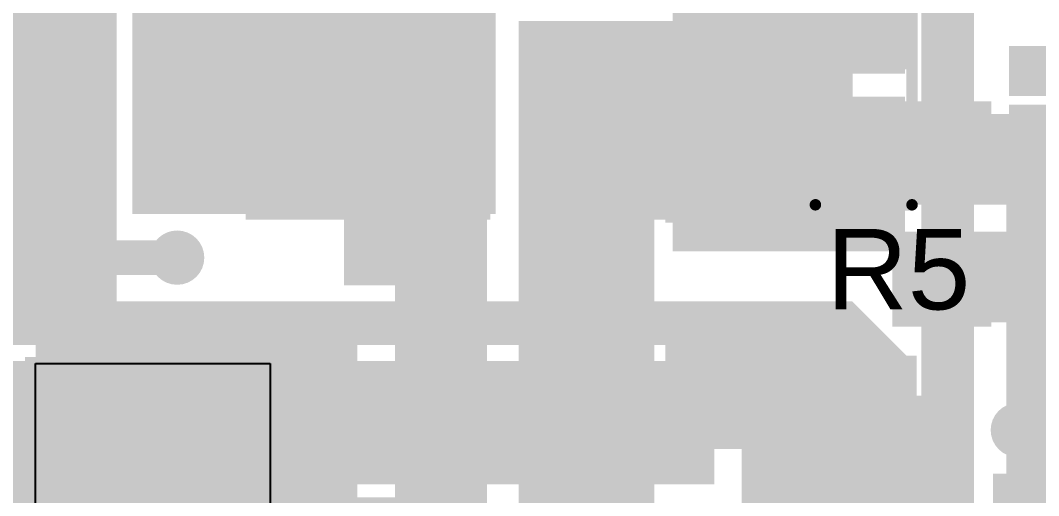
# Model space of a CAD drawing. Header units: millimetres. Extents: x -35.7 to 35.7, y -3.2 to 68.2.
# Drawn here: x -18.96 to -7.72, y 53.56 to 58.81 of the extents above; entities that cross this region are included whole.
import ezdxf

# ---------------------------------------------------------------- set-up
doc = ezdxf.new("R2010")
doc.units = ezdxf.units.MM
for name, color, linetype in [('BottomLayer', 5, 'Continuous'), ('BottomPaste', 16, 'Continuous'), ('BottomSolder', 6, 'Continuous'), ('Mechanical2', 216, 'Continuous'), ('TopLayer', 1, 'Continuous'), ('TopOverlay', 2, 'Continuous'), ('TopPaste', 8, 'Continuous'), ('TopSolder', 216, 'Continuous'), ('ViaHoleLayer', 16, 'Continuous')]:
    doc.layers.add(name, color=color, linetype=linetype)
doc.styles.add('Arial', font='', dxfattribs={"height": 0.2})
doc.styles.get('Arial').set_extended_font_data('Arial')

# ---------------------------------------------------------------- blocks, each defined once
blk = doc.blocks.new('R__0603_B_1')
at = {"layer": 'BottomLayer'}
for points in [[(-1.143, -0.4445), (-1.143, 0.4445), (-0.381, 0.4445), (-0.381, -0.4445)], [(0.381, -0.4445), (0.381, 0.4445), (1.143, 0.4445), (1.143, -0.4445)]]:
    blk.add_hatch(color=5, dxfattribs=at).paths.add_polyline_path(points)
at = {"layer": 'BottomPaste'}
for points in [[(-1.143, -0.4445), (-1.143, 0.4445), (-0.381, 0.4445), (-0.381, -0.4445)], [(0.381, -0.4445), (0.381, 0.4445), (1.143, 0.4445), (1.143, -0.4445)]]:
    blk.add_hatch(color=16, dxfattribs=at).paths.add_polyline_path(points)
at = {"layer": 'BottomSolder'}
for points in [[(-1.2446, -0.5461), (-1.2446, 0.5461), (-0.2794, 0.5461), (-0.2794, -0.5461)], [(0.2794, -0.5461), (0.2794, 0.5461), (1.2446, 0.5461), (1.2446, -0.5461)]]:
    blk.add_hatch(color=6, dxfattribs=at).paths.add_polyline_path(points)
blk = doc.blocks.new('C___0402_B_3')
at = {"layer": 'BottomLayer'}
for points in [[(-0.241, 0.318), (-0.241, -0.318), (-0.699, -0.318), (-0.699, 0.318)], [(0.699, 0.318), (0.699, -0.318), (0.241, -0.318), (0.241, 0.318)]]:
    blk.add_hatch(color=5, dxfattribs=at).paths.add_polyline_path(points)
at = {"layer": 'BottomPaste'}
for points in [[(-0.241, 0.318), (-0.241, -0.318), (-0.699, -0.318), (-0.699, 0.318)], [(0.699, 0.318), (0.699, -0.318), (0.241, -0.318), (0.241, 0.318)]]:
    blk.add_hatch(color=16, dxfattribs=at).paths.add_polyline_path(points)
at = {"layer": 'BottomSolder'}
for points in [[(-0.181, 0.377), (-0.181, -0.377), (-0.758, -0.377), (-0.758, 0.377)], [(0.758, 0.377), (0.758, -0.377), (0.181, -0.377), (0.181, 0.377)]]:
    blk.add_hatch(color=6, dxfattribs=at).paths.add_polyline_path(points)
blk = doc.blocks.new('CAP_0402_B_93')
at = {"layer": 'BottomLayer'}
for points in [[(-0.241, 0.318), (-0.241, -0.318), (-0.699, -0.318), (-0.699, 0.318)], [(0.699, 0.318), (0.699, -0.318), (0.241, -0.318), (0.241, 0.318)]]:
    blk.add_hatch(color=5, dxfattribs=at).paths.add_polyline_path(points)
at = {"layer": 'BottomPaste'}
for points in [[(-0.241, 0.318), (-0.241, -0.318), (-0.699, -0.318), (-0.699, 0.318)], [(0.699, 0.318), (0.699, -0.318), (0.241, -0.318), (0.241, 0.318)]]:
    blk.add_hatch(color=16, dxfattribs=at).paths.add_polyline_path(points)
at = {"layer": 'BottomSolder'}
for points in [[(-0.181, 0.377), (-0.181, -0.377), (-0.758, -0.377), (-0.758, 0.377)], [(0.758, 0.377), (0.758, -0.377), (0.181, -0.377), (0.181, 0.377)]]:
    blk.add_hatch(color=6, dxfattribs=at).paths.add_polyline_path(points)
blk = doc.blocks.new('CAP_0603_B_94')
at = {"layer": 'BottomLayer'}
for points in [[(-1.143, -0.445), (-1.143, 0.445), (-0.381, 0.445), (-0.381, -0.445)], [(0.381, -0.445), (0.381, 0.445), (1.143, 0.445), (1.143, -0.445)]]:
    blk.add_hatch(color=5, dxfattribs=at).paths.add_polyline_path(points)
at = {"layer": 'BottomPaste'}
for points in [[(-1.143, -0.445), (-1.143, 0.445), (-0.381, 0.445), (-0.381, -0.445)], [(0.381, -0.445), (0.381, 0.445), (1.143, 0.445), (1.143, -0.445)]]:
    blk.add_hatch(color=16, dxfattribs=at).paths.add_polyline_path(points)
at = {"layer": 'BottomSolder'}
for points in [[(-1.203, -0.504), (-1.203, 0.504), (-0.321, 0.504), (-0.321, -0.504)], [(0.321, -0.504), (0.321, 0.504), (1.203, 0.504), (1.203, -0.504)]]:
    blk.add_hatch(color=6, dxfattribs=at).paths.add_polyline_path(points)
blk = doc.blocks.new('CAP_0603_B_95')
at = {"layer": 'BottomLayer'}
for points in [[(-1.143, -0.445), (-1.143, 0.445), (-0.381, 0.445), (-0.381, -0.445)], [(0.381, -0.445), (0.381, 0.445), (1.143, 0.445), (1.143, -0.445)]]:
    blk.add_hatch(color=5, dxfattribs=at).paths.add_polyline_path(points)
at = {"layer": 'BottomPaste'}
for points in [[(-1.143, -0.445), (-1.143, 0.445), (-0.381, 0.445), (-0.381, -0.445)], [(0.381, -0.445), (0.381, 0.445), (1.143, 0.445), (1.143, -0.445)]]:
    blk.add_hatch(color=16, dxfattribs=at).paths.add_polyline_path(points)
at = {"layer": 'BottomSolder'}
for points in [[(-1.203, -0.504), (-1.203, 0.504), (-0.321, 0.504), (-0.321, -0.504)], [(0.321, -0.504), (0.321, 0.504), (1.203, 0.504), (1.203, -0.504)]]:
    blk.add_hatch(color=6, dxfattribs=at).paths.add_polyline_path(points)
blk = doc.blocks.new('CAP_0603_B_116')
at = {"layer": 'BottomLayer'}
for points in [[(-1.143, -0.445), (-1.143, 0.445), (-0.381, 0.445), (-0.381, -0.445)], [(0.381, -0.445), (0.381, 0.445), (1.143, 0.445), (1.143, -0.445)]]:
    blk.add_hatch(color=5, dxfattribs=at).paths.add_polyline_path(points)
at = {"layer": 'BottomPaste'}
for points in [[(-1.143, -0.445), (-1.143, 0.445), (-0.381, 0.445), (-0.381, -0.445)], [(0.381, -0.445), (0.381, 0.445), (1.143, 0.445), (1.143, -0.445)]]:
    blk.add_hatch(color=16, dxfattribs=at).paths.add_polyline_path(points)
at = {"layer": 'BottomSolder'}
for points in [[(-1.203, -0.504), (-1.203, 0.504), (-0.321, 0.504), (-0.321, -0.504)], [(0.321, -0.504), (0.321, 0.504), (1.203, 0.504), (1.203, -0.504)]]:
    blk.add_hatch(color=6, dxfattribs=at).paths.add_polyline_path(points)
blk = doc.blocks.new('SMA_B_125')
at = {"layer": 'BottomLayer'}
for points in [[(-3.25, 0.85), (-0.75, 0.85), (-0.75, -0.85), (-3.25, -0.85)], [(0.75, 0.85), (3.25, 0.85), (3.25, -0.85), (0.75, -0.85)]]:
    blk.add_hatch(color=5, dxfattribs=at).paths.add_polyline_path(points)
at = {"layer": 'BottomPaste'}
for points in [[(-3.25, 0.85), (-0.75, 0.85), (-0.75, -0.85), (-3.25, -0.85)], [(0.75, 0.85), (3.25, 0.85), (3.25, -0.85), (0.75, -0.85)]]:
    blk.add_hatch(color=16, dxfattribs=at).paths.add_polyline_path(points)
at = {"layer": 'BottomSolder'}
for points in [[(-3.352, 0.952), (-0.648, 0.952), (-0.648, -0.952), (-3.352, -0.952)], [(0.648, 0.952), (3.352, 0.952), (3.352, -0.952), (0.648, -0.952)]]:
    blk.add_hatch(color=6, dxfattribs=at).paths.add_polyline_path(points)
blk = doc.blocks.new('RES0603_143')
at = {"layer": 'TopLayer'}
for points in [[(-0.381, 0.4445), (-0.381, -0.4445), (-1.143, -0.4445), (-1.143, 0.4445)], [(1.143, 0.4445), (1.143, -0.4445), (0.381, -0.4445), (0.381, 0.4445)]]:
    blk.add_hatch(color=1, dxfattribs=at).paths.add_polyline_path(points)
at = {"layer": 'TopPaste'}
for points in [[(-0.381, 0.4445), (-0.381, -0.4445), (-1.143, -0.4445), (-1.143, 0.4445)], [(1.143, 0.4445), (1.143, -0.4445), (0.381, -0.4445), (0.381, 0.4445)]]:
    blk.add_hatch(color=8, dxfattribs=at).paths.add_polyline_path(points)
at = {"layer": 'TopSolder'}
for points in [[(-0.2794, 0.5461), (-0.2794, -0.5461), (-1.2446, -0.5461), (-1.2446, 0.5461)], [(1.2446, 0.5461), (1.2446, -0.5461), (0.2794, -0.5461), (0.2794, 0.5461)]]:
    blk.add_hatch(color=216, dxfattribs=at).paths.add_polyline_path(points)
at = {"layer": 'TopOverlay', "const_width": 0.127}
for points in [[(1.2192, 0.5334), (-1.2192, 0.5334)], [(-1.2192, -0.5334), (-1.2192, 0.5334)], [(1.2192, -0.5334), (1.2192, 0.5334)], [(1.2192, -0.5334), (-1.2192, -0.5334)]]:
    blk.add_lwpolyline(points, dxfattribs=at)
at = {"layer": 'TopOverlay', "const_width": 0.0635}
for points in [[(-1.25095, 0.5334, 1), (-1.18745, 0.5334, 1)], [(-1.25095, 0.5334, 1), (-1.18745, 0.5334, 1)], [(1.18745, 0.5334, 1), (1.25095, 0.5334, 1)], [(1.18745, 0.5334, 1), (1.25095, 0.5334, 1)], [(-1.25095, -0.5334, 1), (-1.18745, -0.5334, 1)], [(-1.25095, -0.5334, 1), (-1.18745, -0.5334, 1)], [(1.18745, -0.5334, 1), (1.25095, -0.5334, 1)], [(1.18745, -0.5334, 1), (1.25095, -0.5334, 1)]]:
    blk.add_lwpolyline(points, format="xyb", close=True, dxfattribs=at)
blk = doc.blocks.new('750314597_159')
at = {"layer": 'TopLayer'}
for points in [[(-6.48, 0.585), (-5.18, 0.585), (-5.18, -0.585), (-6.48, -0.585)], [(-6.48, -1.915), (-5.18, -1.915), (-5.18, -3.085), (-6.48, -3.085)]]:
    blk.add_hatch(color=1, dxfattribs=at).paths.add_polyline_path(points)
at = {"layer": 'TopPaste'}
for points in [[(-6.48, 0.585), (-5.18, 0.585), (-5.18, -0.585), (-6.48, -0.585)], [(-6.48, -1.915), (-5.18, -1.915), (-5.18, -3.085), (-6.48, -3.085)]]:
    blk.add_hatch(color=8, dxfattribs=at).paths.add_polyline_path(points)
at = {"layer": 'TopSolder'}
for points in [[(-6.582, 0.687), (-5.078, 0.687), (-5.078, -0.687), (-6.582, -0.687)], [(-6.582, -1.813), (-5.078, -1.813), (-5.078, -3.187), (-6.582, -3.187)]]:
    blk.add_hatch(color=216, dxfattribs=at).paths.add_polyline_path(points)
blk = doc.blocks.new('QFN_20_EP_5_5__B_164')
at = {"layer": 'BottomLayer'}
for points in [[(-1.14, 2.76), (-1.14, 1.92), (-1.46, 1.92), (-1.46, 2.76)], [(-0.49, 2.76), (-0.49, 1.92), (-0.81, 1.92), (-0.81, 2.76)], [(0.16, 2.76), (0.16, 1.92), (-0.16, 1.92), (-0.16, 2.76)], [(0.81, 2.76), (0.81, 1.92), (0.49, 1.92), (0.49, 2.76)], [(1.46, 2.76), (1.46, 1.92), (1.14, 1.92), (1.14, 2.76)], [(-1.625, 1.625), (1.625, 1.625), (1.625, -1.625), (-1.625, -1.625)], [(-2.815, 1.475), (-1.865, 1.475), (-1.865, 1.125), (-2.815, 1.125)], [(1.865, 1.475), (2.815, 1.475), (2.815, 1.125), (1.865, 1.125)], [(-2.815, 0.825), (-1.865, 0.825), (-1.865, 0.475), (-2.815, 0.475)], [(1.865, 0.825), (2.815, 0.825), (2.815, 0.475), (1.865, 0.475)], [(-2.815, 0.175), (-1.865, 0.175), (-1.865, -0.175), (-2.815, -0.175)], [(1.865, 0.175), (2.815, 0.175), (2.815, -0.175), (1.865, -0.175)], [(-2.815, -0.475), (-1.865, -0.475), (-1.865, -0.825), (-2.815, -0.825)], [(1.865, -0.475), (2.815, -0.475), (2.815, -0.825), (1.865, -0.825)], [(-2.815, -1.125), (-1.865, -1.125), (-1.865, -1.475), (-2.815, -1.475)], [(1.865, -1.125), (2.815, -1.125), (2.815, -1.475), (1.865, -1.475)], [(-1.14, -1.92), (-1.14, -2.76), (-1.46, -2.76), (-1.46, -1.92)], [(-0.49, -1.92), (-0.49, -2.76), (-0.81, -2.76), (-0.81, -1.92)], [(0.16, -1.92), (0.16, -2.76), (-0.16, -2.76), (-0.16, -1.92)], [(0.81, -1.92), (0.81, -2.76), (0.49, -2.76), (0.49, -1.92)], [(1.46, -1.92), (1.46, -2.76), (1.14, -2.76), (1.14, -1.92)]]:
    blk.add_hatch(color=5, dxfattribs=at).paths.add_polyline_path(points)
at = {"layer": 'BottomPaste'}
for points in [[(-1.14, 2.76), (-1.14, 1.92), (-1.46, 1.92), (-1.46, 2.76)], [(-0.49, 2.76), (-0.49, 1.92), (-0.81, 1.92), (-0.81, 2.76)], [(0.16, 2.76), (0.16, 1.92), (-0.16, 1.92), (-0.16, 2.76)], [(0.81, 2.76), (0.81, 1.92), (0.49, 1.92), (0.49, 2.76)], [(1.46, 2.76), (1.46, 1.92), (1.14, 1.92), (1.14, 2.76)], [(-2.815, 1.475), (-1.865, 1.475), (-1.865, 1.125), (-2.815, 1.125)], [(1.865, 1.475), (2.815, 1.475), (2.815, 1.125), (1.865, 1.125)], [(-1.03, 1.03), (1.03, 1.03), (1.03, -1.03), (-1.03, -1.03)], [(-2.815, 0.825), (-1.865, 0.825), (-1.865, 0.475), (-2.815, 0.475)], [(1.865, 0.825), (2.815, 0.825), (2.815, 0.475), (1.865, 0.475)], [(-2.815, 0.175), (-1.865, 0.175), (-1.865, -0.175), (-2.815, -0.175)], [(1.865, 0.175), (2.815, 0.175), (2.815, -0.175), (1.865, -0.175)], [(-2.815, -0.475), (-1.865, -0.475), (-1.865, -0.825), (-2.815, -0.825)], [(1.865, -0.475), (2.815, -0.475), (2.815, -0.825), (1.865, -0.825)], [(-2.815, -1.125), (-1.865, -1.125), (-1.865, -1.475), (-2.815, -1.475)], [(1.865, -1.125), (2.815, -1.125), (2.815, -1.475), (1.865, -1.475)], [(-1.14, -1.92), (-1.14, -2.76), (-1.46, -2.76), (-1.46, -1.92)], [(-0.49, -1.92), (-0.49, -2.76), (-0.81, -2.76), (-0.81, -1.92)], [(0.16, -1.92), (0.16, -2.76), (-0.16, -2.76), (-0.16, -1.92)], [(0.81, -1.92), (0.81, -2.76), (0.49, -2.76), (0.49, -1.92)], [(1.46, -1.92), (1.46, -2.76), (1.14, -2.76), (1.14, -1.92)]]:
    blk.add_hatch(color=16, dxfattribs=at).paths.add_polyline_path(points)
at = {"layer": 'BottomSolder'}
for points in [[(-1.038, 2.862), (-1.038, 1.818), (-1.562, 1.818), (-1.562, 2.862)], [(-0.388, 2.862), (-0.388, 1.818), (-0.912, 1.818), (-0.912, 2.862)], [(0.262, 2.862), (0.262, 1.818), (-0.262, 1.818), (-0.262, 2.862)], [(0.912, 2.862), (0.912, 1.818), (0.388, 1.818), (0.388, 2.862)], [(1.562, 2.862), (1.562, 1.818), (1.038, 1.818), (1.038, 2.862)], [(-1.727, 1.727), (1.727, 1.727), (1.727, -1.727), (-1.727, -1.727)], [(-2.917, 1.577), (-1.763, 1.577), (-1.763, 1.023), (-2.917, 1.023)], [(1.763, 1.577), (2.917, 1.577), (2.917, 1.023), (1.763, 1.023)], [(-2.917, 0.927), (-1.763, 0.927), (-1.763, 0.373), (-2.917, 0.373)], [(1.763, 0.927), (2.917, 0.927), (2.917, 0.373), (1.763, 0.373)], [(-2.917, 0.277), (-1.763, 0.277), (-1.763, -0.277), (-2.917, -0.277)], [(1.763, 0.277), (2.917, 0.277), (2.917, -0.277), (1.763, -0.277)], [(-2.917, -0.373), (-1.763, -0.373), (-1.763, -0.927), (-2.917, -0.927)], [(1.763, -0.373), (2.917, -0.373), (2.917, -0.927), (1.763, -0.927)], [(-2.917, -1.023), (-1.763, -1.023), (-1.763, -1.577), (-2.917, -1.577)], [(1.763, -1.023), (2.917, -1.023), (2.917, -1.577), (1.763, -1.577)], [(-1.038, -1.818), (-1.038, -2.862), (-1.562, -2.862), (-1.562, -1.818)], [(-0.388, -1.818), (-0.388, -2.862), (-0.912, -2.862), (-0.912, -1.818)], [(0.262, -1.818), (0.262, -2.862), (-0.262, -2.862), (-0.262, -1.818)], [(0.912, -1.818), (0.912, -2.862), (0.388, -2.862), (0.388, -1.818)], [(1.562, -1.818), (1.562, -2.862), (1.038, -2.862), (1.038, -1.818)]]:
    blk.add_hatch(color=6, dxfattribs=at).paths.add_polyline_path(points)

msp = doc.modelspace()

# ---------------------------------------------------------------- hatches: boundary and pattern name
at = {"layer": 'BottomLayer'}
for points in [[(-19.101, 55.22), (-17.9, 55.22), (-17.9, 60.3), (-19.101, 60.3)], [(-17.348, 56.667), (-13.716, 56.667), (-13.716, 60.147), (-17.348, 60.147)], [(-13.437, 56.693), (-9.855, 56.693), (-9.855, 58.801), (-13.437, 58.801)], [(-7.516, 56.769), (-7.516, 57.772), (-9.233, 57.772), (-9.233, 56.769)], [(-7.946, 56.769), (-6.985, 56.769), (-6.985, 57.777), (-7.946, 57.777)], [(-6.996, 55.469), (-6.996, 56.472), (-9.233, 56.472), (-9.233, 55.469)], [(-19.075, 55.22), (-9.779, 55.22), (-9.779, 55.702), (-19.075, 55.702)], [(-10.998, 54.737), (-9.779, 54.737), (-9.779, 55.702), (-10.998, 55.702)], [(-9.779, 55.702), (-10.346, 55.135), (-9.69, 54.48), (-9.123, 55.047)], [(-10.998, 46.914), (-9.068, 46.914), (-9.068, 55.102), (-10.998, 55.102)], [(-19.075, 53.68), (-11.303, 53.68), (-11.303, 55.042), (-19.075, 55.042)], [(-19.983, 52.426), (-16.427, 52.426), (-16.427, 54.635), (-19.983, 54.635)]]:
    msp.add_hatch(color=5, dxfattribs=at).paths.add_polyline_path(points)
h = msp.add_hatch(color=5, dxfattribs=at)
edge = h.paths.add_edge_path()
edge.add_arc((-17.31, 58.438), 0.3, 0, 360)
h = msp.add_hatch(color=5, dxfattribs=at)
edge = h.paths.add_edge_path()
edge.add_arc((-16.618, 58.438), 0.3, 0, 360)
h = msp.add_hatch(color=5, dxfattribs=at)
edge = h.paths.add_edge_path()
edge.add_arc((-13.081, 58.42), 0.3, 0, 360)
h = msp.add_hatch(color=5, dxfattribs=at)
edge = h.paths.add_edge_path()
edge.add_arc((-12.446, 58.42), 0.3, 0, 360)
h = msp.add_hatch(color=5, dxfattribs=at)
edge = h.paths.add_edge_path()
edge.add_arc((-17.31, 57.763), 0.3, 0, 360)
h = msp.add_hatch(color=5, dxfattribs=at)
edge = h.paths.add_edge_path()
edge.add_arc((-16.618, 57.763), 0.3, 0, 360)
h = msp.add_hatch(color=5, dxfattribs=at)
edge = h.paths.add_edge_path()
edge.add_arc((-13.081, 57.745), 0.3, 0, 360)
h = msp.add_hatch(color=5, dxfattribs=at)
edge = h.paths.add_edge_path()
edge.add_arc((-12.446, 57.745), 0.3, 0, 360)
h = msp.add_hatch(color=5, dxfattribs=at)
edge = h.paths.add_edge_path()
edge.add_arc((-17.31, 57.088), 0.3, 0, 360)
h = msp.add_hatch(color=5, dxfattribs=at)
edge = h.paths.add_edge_path()
edge.add_arc((-16.618, 57.088), 0.3, 0, 360)
h = msp.add_hatch(color=5, dxfattribs=at)
edge = h.paths.add_edge_path()
edge.add_arc((-13.081, 57.07), 0.3, 0, 360)
h = msp.add_hatch(color=5, dxfattribs=at)
edge = h.paths.add_edge_path()
edge.add_arc((-12.446, 57.07), 0.3, 0, 360)
h = msp.add_hatch(color=5, dxfattribs=at)
edge = h.paths.add_edge_path()
edge.add_arc((-17.233, 56.185), 0.3, 0, 360)
h = msp.add_hatch(color=5, dxfattribs=at)
edge = h.paths.add_edge_path()
edge.add_arc((-7.569, 54.94), 0.3, 0, 360)
h = msp.add_hatch(color=5, dxfattribs=at)
edge = h.paths.add_edge_path()
edge.add_arc((-15.677, 54.686), 0.3, 0, 360)
h = msp.add_hatch(color=5, dxfattribs=at)
edge = h.paths.add_edge_path()
edge.add_arc((-17.678, 54.533), 0.3, 0, 360)
h = msp.add_hatch(color=5, dxfattribs=at)
edge = h.paths.add_edge_path()
edge.add_arc((-7.95, 54.28), 0.3, 0, 360)
h = msp.add_hatch(color=5, dxfattribs=at)
edge = h.paths.add_edge_path()
edge.add_arc((-15.677, 54.041), 0.3, 0, 360)
h = msp.add_hatch(color=5, dxfattribs=at)
edge = h.paths.add_edge_path()
edge.add_arc((-18.407, 53.858), 0.3, 0, 360)
h = msp.add_hatch(color=5, dxfattribs=at)
edge = h.paths.add_edge_path()
edge.add_arc((-17.678, 53.858), 0.3, 0, 360)
at = {"layer": 'BottomSolder'}
h = msp.add_hatch(color=6, dxfattribs=at)
edge = h.paths.add_edge_path()
edge.add_arc((-17.31, 58.438), 0.15, 0, 360)
h = msp.add_hatch(color=6, dxfattribs=at)
edge = h.paths.add_edge_path()
edge.add_arc((-16.618, 58.438), 0.15, 0, 360)
h = msp.add_hatch(color=6, dxfattribs=at)
edge = h.paths.add_edge_path()
edge.add_arc((-13.081, 58.42), 0.15, 0, 360)
h = msp.add_hatch(color=6, dxfattribs=at)
edge = h.paths.add_edge_path()
edge.add_arc((-12.446, 58.42), 0.15, 0, 360)
h = msp.add_hatch(color=6, dxfattribs=at)
edge = h.paths.add_edge_path()
edge.add_arc((-17.31, 57.763), 0.15, 0, 360)
h = msp.add_hatch(color=6, dxfattribs=at)
edge = h.paths.add_edge_path()
edge.add_arc((-16.618, 57.763), 0.15, 0, 360)
h = msp.add_hatch(color=6, dxfattribs=at)
edge = h.paths.add_edge_path()
edge.add_arc((-13.081, 57.745), 0.15, 0, 360)
h = msp.add_hatch(color=6, dxfattribs=at)
edge = h.paths.add_edge_path()
edge.add_arc((-12.446, 57.745), 0.15, 0, 360)
h = msp.add_hatch(color=6, dxfattribs=at)
edge = h.paths.add_edge_path()
edge.add_arc((-17.31, 57.088), 0.15, 0, 360)
h = msp.add_hatch(color=6, dxfattribs=at)
edge = h.paths.add_edge_path()
edge.add_arc((-16.618, 57.088), 0.15, 0, 360)
h = msp.add_hatch(color=6, dxfattribs=at)
edge = h.paths.add_edge_path()
edge.add_arc((-13.081, 57.07), 0.15, 0, 360)
h = msp.add_hatch(color=6, dxfattribs=at)
edge = h.paths.add_edge_path()
edge.add_arc((-12.446, 57.07), 0.15, 0, 360)
h = msp.add_hatch(color=6, dxfattribs=at)
edge = h.paths.add_edge_path()
edge.add_arc((-17.233, 56.185), 0.15, 0, 360)
h = msp.add_hatch(color=6, dxfattribs=at)
edge = h.paths.add_edge_path()
edge.add_arc((-15.677, 54.686), 0.15, 0, 360)
h = msp.add_hatch(color=6, dxfattribs=at)
edge = h.paths.add_edge_path()
edge.add_arc((-17.678, 54.533), 0.15, 0, 360)
h = msp.add_hatch(color=6, dxfattribs=at)
edge = h.paths.add_edge_path()
edge.add_arc((-7.95, 54.28), 0.15, 0, 360)
h = msp.add_hatch(color=6, dxfattribs=at)
edge = h.paths.add_edge_path()
edge.add_arc((-15.677, 54.041), 0.15, 0, 360)
h = msp.add_hatch(color=6, dxfattribs=at)
edge = h.paths.add_edge_path()
edge.add_arc((-18.407, 53.858), 0.15, 0, 360)
h = msp.add_hatch(color=6, dxfattribs=at)
edge = h.paths.add_edge_path()
edge.add_arc((-17.678, 53.858), 0.15, 0, 360)
at = {"layer": 'TopLayer'}
for points in [[(-15.392, 55.88), (-13.818, 55.88), (-13.818, 61.9), (-15.392, 61.9)], [(-11.76, 61.544), (-11.76, 58.42), (-10.617, 58.42), (-10.617, 61.544)], [(-20.244, 56.617), (-18.593, 56.617), (-18.593, 60.096), (-20.244, 60.096)], [(-17.729, 56.667), (-16.053, 56.667), (-16.053, 60.147), (-17.729, 60.147)], [(-9.017, 53.975), (-8.433, 53.975), (-8.433, 59.766), (-9.017, 59.766)], [(-11.76, 59.157), (-11.76, 58.217), (-9.195, 58.217), (-9.195, 59.157)], [(-13.462, 52.222), (-11.963, 52.222), (-11.963, 58.801), (-13.462, 58.801)], [(-11.76, 56.256), (-9.195, 56.256), (-9.195, 57.963), (-11.76, 57.963)], [(-3.327, 52.66), (-3.327, 57.048), (-8.077, 57.048), (-8.077, 52.66)], [(-18.796, 53.467), (-15.245, 53.467), (-15.245, 55.397), (-18.796, 55.397)], [(-9.881, 52.197), (-8.433, 52.197), (-8.433, 54.661), (-9.881, 54.661)]]:
    msp.add_hatch(color=1, dxfattribs=at).paths.add_polyline_path(points)
h = msp.add_hatch(color=1, dxfattribs=at)
edge = h.paths.add_edge_path()
edge.add_arc((-17.31, 58.438), 0.3, 0, 360)
h = msp.add_hatch(color=1, dxfattribs=at)
edge = h.paths.add_edge_path()
edge.add_arc((-16.618, 58.438), 0.3, 0, 360)
h = msp.add_hatch(color=1, dxfattribs=at)
edge = h.paths.add_edge_path()
edge.add_arc((-13.081, 58.42), 0.3, 0, 360)
h = msp.add_hatch(color=1, dxfattribs=at)
edge = h.paths.add_edge_path()
edge.add_arc((-12.446, 58.42), 0.3, 0, 360)
h = msp.add_hatch(color=1, dxfattribs=at)
edge = h.paths.add_edge_path()
edge.add_arc((-17.31, 57.763), 0.3, 0, 360)
h = msp.add_hatch(color=1, dxfattribs=at)
edge = h.paths.add_edge_path()
edge.add_arc((-16.618, 57.763), 0.3, 0, 360)
h = msp.add_hatch(color=1, dxfattribs=at)
edge = h.paths.add_edge_path()
edge.add_arc((-13.081, 57.745), 0.3, 0, 360)
h = msp.add_hatch(color=1, dxfattribs=at)
edge = h.paths.add_edge_path()
edge.add_arc((-12.446, 57.745), 0.3, 0, 360)
h = msp.add_hatch(color=1, dxfattribs=at)
edge = h.paths.add_edge_path()
edge.add_arc((-17.31, 57.088), 0.3, 0, 360)
h = msp.add_hatch(color=1, dxfattribs=at)
edge = h.paths.add_edge_path()
edge.add_arc((-16.618, 57.088), 0.3, 0, 360)
h = msp.add_hatch(color=1, dxfattribs=at)
edge = h.paths.add_edge_path()
edge.add_arc((-13.081, 57.07), 0.3, 0, 360)
h = msp.add_hatch(color=1, dxfattribs=at)
edge = h.paths.add_edge_path()
edge.add_arc((-12.446, 57.07), 0.3, 0, 360)
h = msp.add_hatch(color=1, dxfattribs=at)
edge = h.paths.add_edge_path()
edge.add_arc((-17.233, 56.185), 0.3, 0, 360)
h = msp.add_hatch(color=1, dxfattribs=at)
edge = h.paths.add_edge_path()
edge.add_arc((-7.569, 54.94), 0.3, 0, 360)
h = msp.add_hatch(color=1, dxfattribs=at)
edge = h.paths.add_edge_path()
edge.add_arc((-15.677, 54.686), 0.3, 0, 360)
h = msp.add_hatch(color=1, dxfattribs=at)
edge = h.paths.add_edge_path()
edge.add_arc((-17.678, 54.533), 0.3, 0, 360)
h = msp.add_hatch(color=1, dxfattribs=at)
edge = h.paths.add_edge_path()
edge.add_arc((-7.95, 54.28), 0.3, 0, 360)
h = msp.add_hatch(color=1, dxfattribs=at)
edge = h.paths.add_edge_path()
edge.add_arc((-15.677, 54.041), 0.3, 0, 360)
h = msp.add_hatch(color=1, dxfattribs=at)
edge = h.paths.add_edge_path()
edge.add_arc((-18.407, 53.858), 0.3, 0, 360)
h = msp.add_hatch(color=1, dxfattribs=at)
edge = h.paths.add_edge_path()
edge.add_arc((-17.678, 53.858), 0.3, 0, 360)
at = {"layer": 'TopSolder'}
h = msp.add_hatch(color=216, dxfattribs=at)
edge = h.paths.add_edge_path()
edge.add_arc((-17.31, 58.438), 0.15, 0, 360)
h = msp.add_hatch(color=216, dxfattribs=at)
edge = h.paths.add_edge_path()
edge.add_arc((-16.618, 58.438), 0.15, 0, 360)
h = msp.add_hatch(color=216, dxfattribs=at)
edge = h.paths.add_edge_path()
edge.add_arc((-13.081, 58.42), 0.15, 0, 360)
h = msp.add_hatch(color=216, dxfattribs=at)
edge = h.paths.add_edge_path()
edge.add_arc((-12.446, 58.42), 0.15, 0, 360)
h = msp.add_hatch(color=216, dxfattribs=at)
edge = h.paths.add_edge_path()
edge.add_arc((-17.31, 57.763), 0.15, 0, 360)
h = msp.add_hatch(color=216, dxfattribs=at)
edge = h.paths.add_edge_path()
edge.add_arc((-16.618, 57.763), 0.15, 0, 360)
h = msp.add_hatch(color=216, dxfattribs=at)
edge = h.paths.add_edge_path()
edge.add_arc((-13.081, 57.745), 0.15, 0, 360)
h = msp.add_hatch(color=216, dxfattribs=at)
edge = h.paths.add_edge_path()
edge.add_arc((-12.446, 57.745), 0.15, 0, 360)
h = msp.add_hatch(color=216, dxfattribs=at)
edge = h.paths.add_edge_path()
edge.add_arc((-17.31, 57.088), 0.15, 0, 360)
h = msp.add_hatch(color=216, dxfattribs=at)
edge = h.paths.add_edge_path()
edge.add_arc((-16.618, 57.088), 0.15, 0, 360)
h = msp.add_hatch(color=216, dxfattribs=at)
edge = h.paths.add_edge_path()
edge.add_arc((-13.081, 57.07), 0.15, 0, 360)
h = msp.add_hatch(color=216, dxfattribs=at)
edge = h.paths.add_edge_path()
edge.add_arc((-12.446, 57.07), 0.15, 0, 360)
h = msp.add_hatch(color=216, dxfattribs=at)
edge = h.paths.add_edge_path()
edge.add_arc((-17.233, 56.185), 0.15, 0, 360)
h = msp.add_hatch(color=216, dxfattribs=at)
edge = h.paths.add_edge_path()
edge.add_arc((-15.677, 54.686), 0.15, 0, 360)
h = msp.add_hatch(color=216, dxfattribs=at)
edge = h.paths.add_edge_path()
edge.add_arc((-17.678, 54.533), 0.15, 0, 360)
h = msp.add_hatch(color=216, dxfattribs=at)
edge = h.paths.add_edge_path()
edge.add_arc((-7.95, 54.28), 0.15, 0, 360)
h = msp.add_hatch(color=216, dxfattribs=at)
edge = h.paths.add_edge_path()
edge.add_arc((-15.677, 54.041), 0.15, 0, 360)
h = msp.add_hatch(color=216, dxfattribs=at)
edge = h.paths.add_edge_path()
edge.add_arc((-18.407, 53.858), 0.15, 0, 360)
h = msp.add_hatch(color=216, dxfattribs=at)
edge = h.paths.add_edge_path()
edge.add_arc((-17.678, 53.858), 0.15, 0, 360)
at = {"layer": 'ViaHoleLayer'}
h = msp.add_hatch(color=16, dxfattribs=at)
edge = h.paths.add_edge_path()
edge.add_arc((-17.31, 58.438), 0.15, 0, 360)
h = msp.add_hatch(color=16, dxfattribs=at)
edge = h.paths.add_edge_path()
edge.add_arc((-16.618, 58.438), 0.15, 0, 360)
h = msp.add_hatch(color=16, dxfattribs=at)
edge = h.paths.add_edge_path()
edge.add_arc((-13.081, 58.42), 0.15, 0, 360)
h = msp.add_hatch(color=16, dxfattribs=at)
edge = h.paths.add_edge_path()
edge.add_arc((-12.446, 58.42), 0.15, 0, 360)
h = msp.add_hatch(color=16, dxfattribs=at)
edge = h.paths.add_edge_path()
edge.add_arc((-17.31, 57.763), 0.15, 0, 360)
h = msp.add_hatch(color=16, dxfattribs=at)
edge = h.paths.add_edge_path()
edge.add_arc((-16.618, 57.763), 0.15, 0, 360)
h = msp.add_hatch(color=16, dxfattribs=at)
edge = h.paths.add_edge_path()
edge.add_arc((-13.081, 57.745), 0.15, 0, 360)
h = msp.add_hatch(color=16, dxfattribs=at)
edge = h.paths.add_edge_path()
edge.add_arc((-12.446, 57.745), 0.15, 0, 360)
h = msp.add_hatch(color=16, dxfattribs=at)
edge = h.paths.add_edge_path()
edge.add_arc((-17.31, 57.088), 0.15, 0, 360)
h = msp.add_hatch(color=16, dxfattribs=at)
edge = h.paths.add_edge_path()
edge.add_arc((-16.618, 57.088), 0.15, 0, 360)
h = msp.add_hatch(color=16, dxfattribs=at)
edge = h.paths.add_edge_path()
edge.add_arc((-13.081, 57.07), 0.15, 0, 360)
h = msp.add_hatch(color=16, dxfattribs=at)
edge = h.paths.add_edge_path()
edge.add_arc((-12.446, 57.07), 0.15, 0, 360)
h = msp.add_hatch(color=16, dxfattribs=at)
edge = h.paths.add_edge_path()
edge.add_arc((-17.233, 56.185), 0.15, 0, 360)
h = msp.add_hatch(color=16, dxfattribs=at)
edge = h.paths.add_edge_path()
edge.add_arc((-15.677, 54.686), 0.15, 0, 360)
h = msp.add_hatch(color=16, dxfattribs=at)
edge = h.paths.add_edge_path()
edge.add_arc((-17.678, 54.533), 0.15, 0, 360)
h = msp.add_hatch(color=16, dxfattribs=at)
edge = h.paths.add_edge_path()
edge.add_arc((-7.95, 54.28), 0.15, 0, 360)
h = msp.add_hatch(color=16, dxfattribs=at)
edge = h.paths.add_edge_path()
edge.add_arc((-15.677, 54.041), 0.15, 0, 360)
h = msp.add_hatch(color=16, dxfattribs=at)
edge = h.paths.add_edge_path()
edge.add_arc((-18.407, 53.858), 0.15, 0, 360)
h = msp.add_hatch(color=16, dxfattribs=at)
edge = h.paths.add_edge_path()
edge.add_arc((-17.678, 53.858), 0.15, 0, 360)

# ---------------------------------------------------------------- linework, layer by layer
at = {"layer": 'BottomLayer', "const_width": 0.559}
for points in [[(-11.1, 57.353), (-11.024, 57.429)], [(-12.738, 57.353), (-11.1, 57.353)]]:
    msp.add_lwpolyline(points, dxfattribs=at)
at = {"layer": 'BottomLayer', "const_width": 0.279}
for points in [[(-11.163, 57.429, 1), (-10.884, 57.429, 1)], [(-12.877, 57.353, 1), (-12.598, 57.353, 1)], [(-11.239, 57.353, 1), (-10.96, 57.353, 1)], [(-11.239, 57.353, 1), (-10.96, 57.353, 1)]]:
    msp.add_lwpolyline(points, format="xyb", close=True, dxfattribs=at)
at = {"layer": 'Mechanical2', "const_width": 0.381}
msp.add_lwpolyline([(35.5, 32.5, 1), (-35.5, 32.5, 1)], format="xyb", close=True, dxfattribs=at)
at = {"layer": 'TopLayer'}
for p, q in [((-18.796, 55.016), (-16.205, 55.016)), ((-18.796, 50.063), (-18.796, 55.016)), ((-16.205, 55.016), (-16.205, 50.063))]:
    msp.add_line(p, q, dxfattribs=at)
for points, const_width in [([(-14.321, 47.427), (-14.321, 60.461)], 1.016), ([(-12.738, 52.74), (-12.738, 57.353)], 0.559), ([(-24.968, 56.185), (-17.233, 56.185)], 0.381)]:
    msp.add_lwpolyline(points, dxfattribs=dict(at, const_width=const_width))
for points, const_width in [([(-12.877, 57.353, 1), (-12.598, 57.353, 1)], 0.279), ([(-17.329, 56.185, 1), (-17.138, 56.185, 1)], 0.191)]:
    msp.add_lwpolyline(points, format="xyb", close=True, dxfattribs=dict(at, const_width=const_width))

# ---------------------------------------------------------------- block references
for name, p, rotation in [('750314597_159', (-16.921, 54.757), 180), ('RES0603_143', (-9.652, 57.988), 270), ('R__0603_B_1', (-8.788, 56.667), 90), ('CAP_0603_B_116', (-18.408, 55.407), 90), ('CAP_0603_B_94', (-13.785, 53.68), 90), ('CAP_0603_B_95', (-12.515, 53.68), 90), ('CAP_0402_B_93', (-14.928, 53.718), 90), ('C___0402_B_3', (-7.468, 53.42), 180)]:
    msp.add_blockref(name, p, dxfattribs=dict(rotation=rotation))
for name, p in [('QFN_20_EP_5_5__B_164', (-5.131, 56.947)), ('SMA_B_125', (-13.125, 57.556))]:
    msp.add_blockref(name, p)

# ---------------------------------------------------------------- texts
at = {"layer": 'TopOverlay', "style": 'Arial'}
msp.add_text('R5', height=0.889, dxfattribs=at).set_placement((-10.062, 55.613))

doc.saveas('drawing.dxf')
